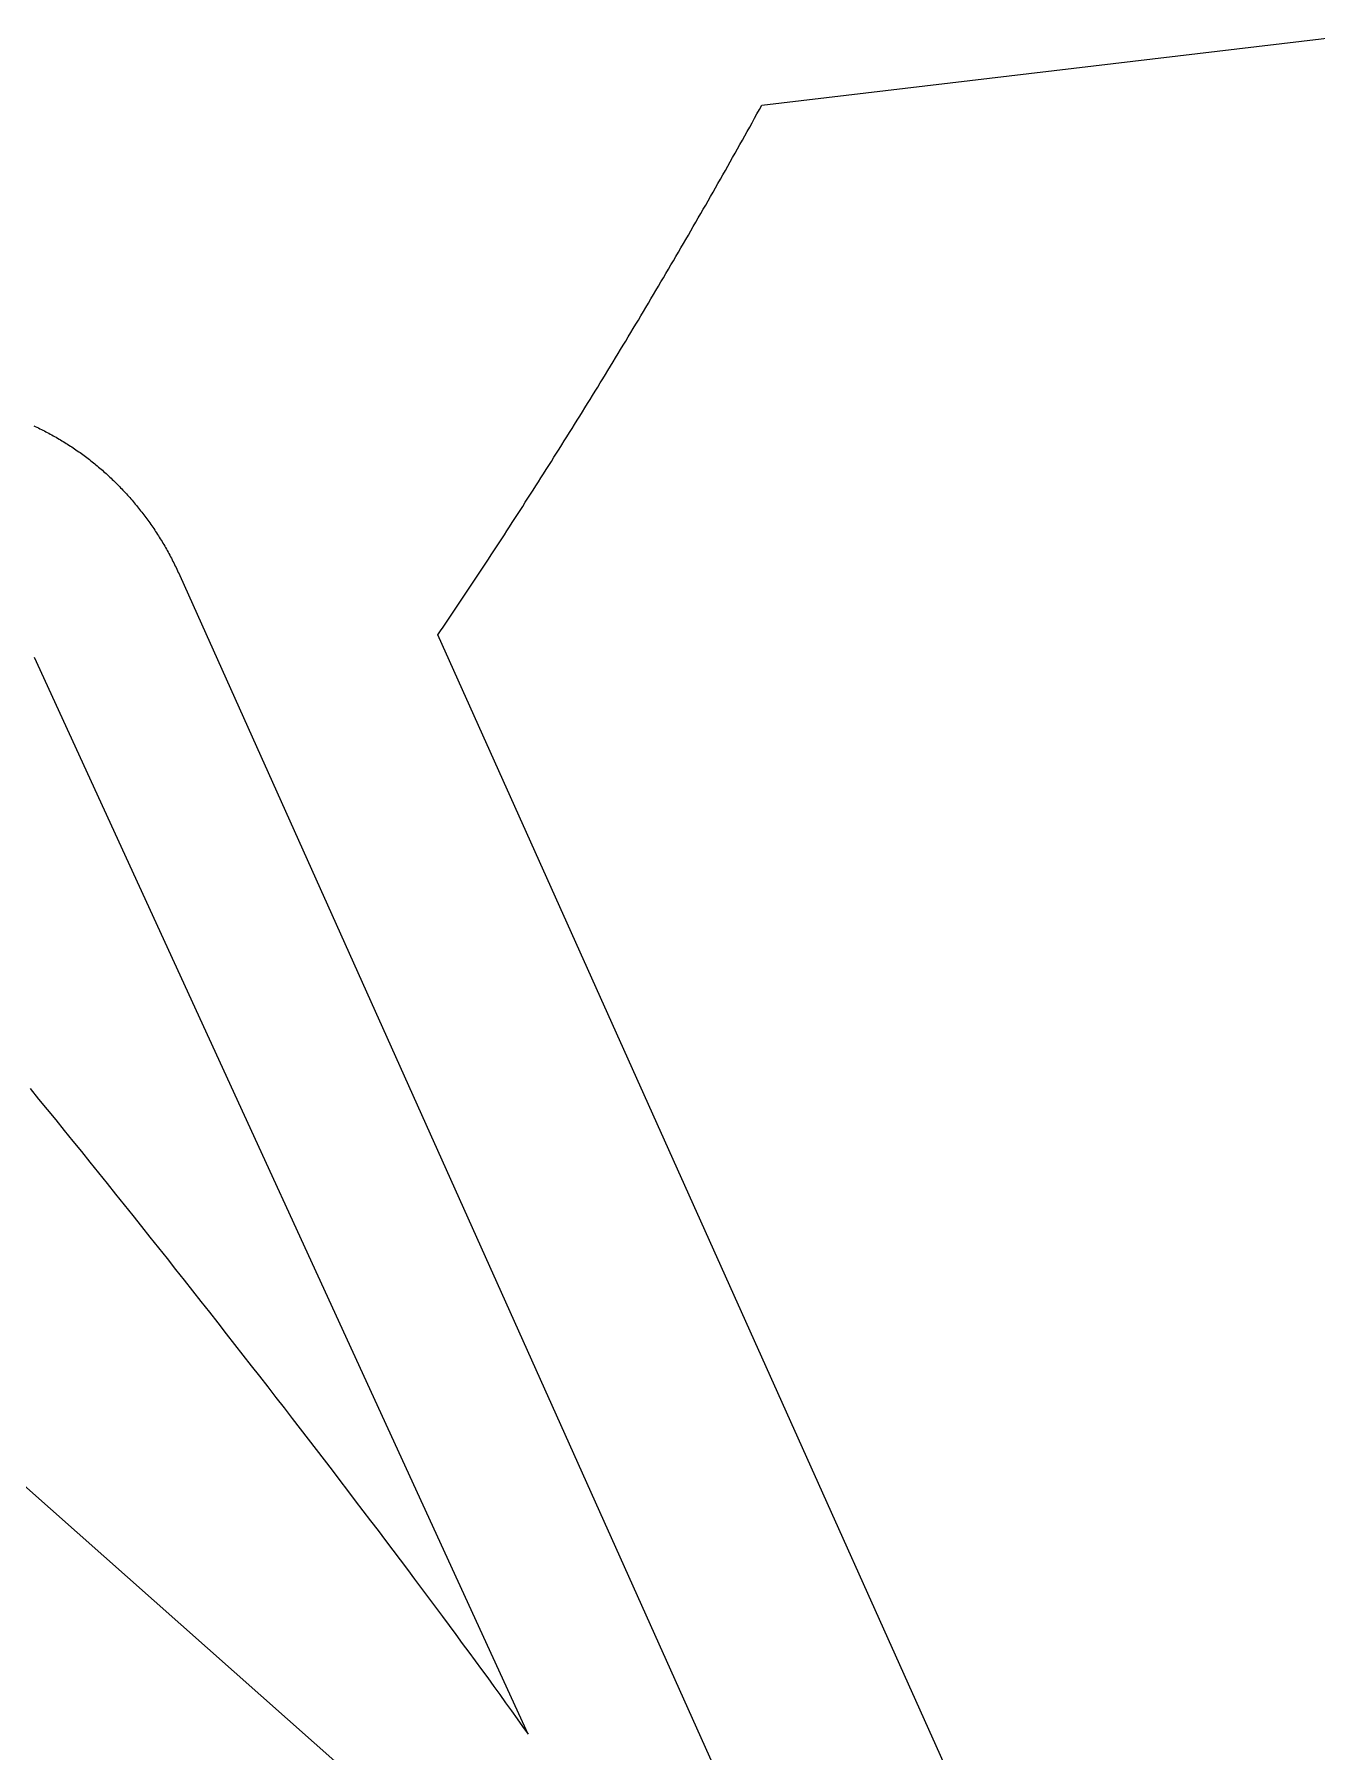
# Model space of a CAD drawing. Extents: x 5 to 105, y 2 to 136.
# Drawn here: x 85.04 to 93.02, y 22.19 to 32.88 of the extents above; entities that cross this region are included whole.
import ezdxf

# ---------------------------------------------------------------- set-up
doc = ezdxf.new("R2010")
doc.units = 0
doc.layers.get('0').update_dxf_attribs({"linetype": 'CONTINUOUS'})

msp = doc.modelspace()

# ---------------------------------------------------------------- linework, layer by layer
at = {"color": 7}
for points in [[(89.5662, 32.4432), (101.6811, 33.8815)], [(85.9408, 29.5138), (90.9003, 18.4562), (79.4444, 22.4235)], [(92.7243, 17.6051), (87.549, 29.1438)], [(88.1107, 22.2978), (85.0351, 29.0031)], [(89.0896, 20.1635), (89.0664, 20.214), (80.7042, 27.6302)]]:
    msp.add_lwpolyline(points, dxfattribs=at)
for points in [[(87.549, 29.1438, 0), (87.5657, 29.1685, 0), (87.5824, 29.1933, 0), (87.5991, 29.218, 0), (87.6157, 29.2428, 0), (87.6324, 29.2676, 0), (87.649, 29.2924, 0), (87.6656, 29.3172, 0), (87.6822, 29.3421, 0), (87.6988, 29.3669, 0), (87.7154, 29.3918, 0), (87.732, 29.4167, 0), (87.7485, 29.4417, 0), (87.7651, 29.4666, 0), (87.7816, 29.4916, 0), (87.7981, 29.5166, 0), (87.8146, 29.5416, 0), (87.8311, 29.5666, 0), (87.8476, 29.5917, 0), (87.8641, 29.6167, 0), (87.8805, 29.6418, 0), (87.897, 29.667, 0), (87.9134, 29.6921, 0), (87.9298, 29.7172, 0), (87.9462, 29.7424, 0), (87.9626, 29.7676, 0), (87.979, 29.7928, 0), (87.9953, 29.818, 0), (88.0117, 29.8433, 0), (88.028, 29.8686, 0), (88.0444, 29.8939, 0), (88.0607, 29.9192, 0), (88.077, 29.9445, 0), (88.0933, 29.9699, 0), (88.1096, 29.9952, 0), (88.1258, 30.0206, 0), (88.1421, 30.046, 0), (88.1583, 30.0715, 0), (88.1745, 30.0969, 0), (88.1907, 30.1224, 0), (88.2069, 30.1479, 0), (88.2231, 30.1734, 0), (88.2393, 30.1989, 0), (88.2555, 30.2245, 0), (88.2716, 30.2501, 0), (88.2878, 30.2756, 0), (88.3039, 30.3013, 0), (88.32, 30.3269, 0), (88.3361, 30.3526, 0), (88.3522, 30.3782, 0), (88.3683, 30.4039, 0), (88.3843, 30.4296, 0), (88.4004, 30.4554, 0), (88.4164, 30.4811, 0), (88.4324, 30.5069, 0), (88.4484, 30.5327, 0), (88.4644, 30.5585, 0), (88.4804, 30.5843, 0), (88.4964, 30.6102, 0), (88.5123, 30.6361, 0), (88.5283, 30.662, 0), (88.5442, 30.6879, 0), (88.5601, 30.7138, 0), (88.576, 30.7398, 0), (88.5919, 30.7658, 0), (88.6078, 30.7918, 0), (88.6236, 30.8178, 0), (88.6395, 30.8438, 0), (88.6553, 30.8699, 0), (88.6712, 30.8959, 0), (88.687, 30.922, 0), (88.7028, 30.9482, 0), (88.7185, 30.9743, 0), (88.7343, 31.0005, 0), (88.7501, 31.0266, 0), (88.7658, 31.0528, 0), (88.7816, 31.0791, 0), (88.7973, 31.1053, 0), (88.813, 31.1316, 0), (88.8287, 31.1578, 0), (88.8444, 31.1841, 0), (88.86, 31.2105, 0), (88.8757, 31.2368, 0), (88.8913, 31.2632, 0), (88.9069, 31.2896, 0), (88.9226, 31.316, 0), (88.9382, 31.3424, 0), (88.9537, 31.3688, 0), (88.9693, 31.3953, 0), (88.9849, 31.4218, 0), (89.0004, 31.4483, 0), (89.016, 31.4748, 0), (89.0315, 31.5013, 0), (89.047, 31.5279, 0), (89.0625, 31.5545, 0), (89.078, 31.5811, 0), (89.0934, 31.6077, 0), (89.1089, 31.6344, 0), (89.1243, 31.661, 0), (89.1397, 31.6877, 0), (89.1552, 31.7144, 0), (89.1706, 31.7412, 0), (89.1859, 31.7679, 0), (89.2013, 31.7947, 0), (89.2167, 31.8215, 0), (89.232, 31.8483, 0), (89.2473, 31.8751, 0), (89.2627, 31.902, 0), (89.278, 31.9288, 0), (89.2933, 31.9557, 0), (89.3085, 31.9826, 0), (89.3238, 32.0096, 0), (89.3391, 32.0365, 0), (89.3543, 32.0635, 0), (89.3695, 32.0905, 0), (89.3847, 32.1175, 0), (89.3999, 32.1445, 0), (89.4151, 32.1716, 0), (89.4303, 32.1987, 0), (89.4454, 32.2258, 0), (89.4606, 32.2529, 0), (89.4757, 32.28, 0), (89.4908, 32.3072, 0), (89.5059, 32.3343, 0), (89.521, 32.3615, 0), (89.5361, 32.3888, 0), (89.5511, 32.416, 0), (89.5662, 32.4432, 0)], [(85.0316, 30.4461, 0), (85.0411, 30.4418, 0), (85.0506, 30.4373, 0), (85.06, 30.4328, 0), (85.0694, 30.4283, 0), (85.0787, 30.4237, 0), (85.0881, 30.419, 0), (85.0974, 30.4143, 0), (85.1066, 30.4095, 0), (85.1159, 30.4047, 0), (85.1251, 30.3998, 0), (85.1343, 30.3949, 0), (85.1434, 30.3899, 0), (85.1526, 30.3849, 0), (85.1617, 30.3798, 0), (85.1707, 30.3746, 0), (85.1797, 30.3694, 0), (85.1887, 30.3642, 0), (85.1977, 30.3589, 0), (85.2066, 30.3535, 0), (85.2155, 30.3481, 0), (85.2244, 30.3426, 0), (85.2332, 30.3371, 0), (85.242, 30.3316, 0), (85.2508, 30.3259, 0), (85.2596, 30.3203, 0), (85.2683, 30.3146, 0), (85.2769, 30.3088, 0), (85.2856, 30.303, 0), (85.2942, 30.2971, 0), (85.3027, 30.2912, 0), (85.3113, 30.2852, 0), (85.3198, 30.2792, 0), (85.3282, 30.2731, 0), (85.3367, 30.267, 0), (85.3451, 30.2608, 0), (85.3534, 30.2546, 0), (85.3618, 30.2483, 0), (85.3701, 30.242, 0), (85.3783, 30.2356, 0), (85.3865, 30.2292, 0), (85.3947, 30.2227, 0), (85.4029, 30.2162, 0), (85.411, 30.2096, 0), (85.4191, 30.203, 0), (85.4271, 30.1963, 0), (85.4351, 30.1896, 0), (85.4431, 30.1829, 0), (85.451, 30.1761, 0), (85.4589, 30.1692, 0), (85.4668, 30.1623, 0), (85.4746, 30.1554, 0), (85.4824, 30.1484, 0), (85.4901, 30.1413, 0), (85.4978, 30.1342, 0), (85.5055, 30.1271, 0), (85.5131, 30.1199, 0), (85.5207, 30.1127, 0), (85.5282, 30.1054, 0), (85.5357, 30.0981, 0), (85.5432, 30.0908, 0), (85.5506, 30.0834, 0), (85.558, 30.0759, 0), (85.5654, 30.0684, 0), (85.5727, 30.0609, 0), (85.58, 30.0533, 0), (85.5872, 30.0457, 0), (85.5944, 30.038, 0), (85.6015, 30.0303, 0), (85.6087, 30.0225, 0), (85.6157, 30.0147, 0), (85.6228, 30.0069, 0), (85.6297, 29.999, 0), (85.6367, 29.991, 0), (85.6436, 29.9831, 0), (85.6505, 29.975, 0), (85.6573, 29.967, 0), (85.6641, 29.9589, 0), (85.6708, 29.9507, 0), (85.6775, 29.9425, 0), (85.6841, 29.9343, 0), (85.6907, 29.926, 0), (85.6973, 29.9177, 0), (85.7038, 29.9094, 0), (85.7103, 29.901, 0), (85.7167, 29.8926, 0), (85.7231, 29.8841, 0), (85.7295, 29.8756, 0), (85.7358, 29.867, 0), (85.742, 29.8584, 0), (85.7482, 29.8498, 0), (85.7544, 29.8411, 0), (85.7605, 29.8324, 0), (85.7666, 29.8236, 0), (85.7727, 29.8148, 0), (85.7786, 29.806, 0), (85.7846, 29.7971, 0), (85.7905, 29.7882, 0), (85.7963, 29.7793, 0), (85.8021, 29.7703, 0), (85.8079, 29.7613, 0), (85.8136, 29.7522, 0), (85.8193, 29.7431, 0), (85.8249, 29.734, 0), (85.8305, 29.7248, 0), (85.836, 29.7156, 0), (85.8415, 29.7063, 0), (85.8469, 29.697, 0), (85.8523, 29.6877, 0), (85.8576, 29.6784, 0), (85.8629, 29.669, 0), (85.8681, 29.6595, 0), (85.8733, 29.6501, 0), (85.8785, 29.6406, 0), (85.8836, 29.631, 0), (85.8886, 29.6214, 0), (85.8936, 29.6118, 0), (85.8985, 29.6022, 0), (85.9034, 29.5925, 0), (85.9083, 29.5828, 0), (85.9131, 29.573, 0), (85.9178, 29.5633, 0), (85.9225, 29.5534, 0), (85.9272, 29.5436, 0), (85.9318, 29.5337, 0), (85.9363, 29.5238, 0), (85.9408, 29.5138, 0)], [(85.0088, 26.3184, 0), (85.0617, 26.2536, 0), (85.1148, 26.1885, 0), (85.168, 26.1232, 0), (85.2212, 26.0576, 0), (85.2745, 25.9919, 0), (85.3279, 25.9259, 0), (85.3813, 25.8598, 0), (85.4347, 25.7936, 0), (85.4881, 25.7271, 0), (85.5415, 25.6606, 0), (85.595, 25.594, 0), (85.6484, 25.5272, 0), (85.7017, 25.4604, 0), (85.755, 25.3936, 0), (85.8083, 25.3266, 0), (85.8614, 25.2597, 0), (85.9145, 25.1928, 0), (85.9675, 25.1259, 0), (86.0204, 25.059, 0), (86.0731, 24.9921, 0), (86.1257, 24.9253, 0), (86.1782, 24.8586, 0), (86.2304, 24.7919, 0), (86.2826, 24.7254, 0), (86.3345, 24.659, 0), (86.3862, 24.5928, 0), (86.4377, 24.5267, 0), (86.489, 24.4608, 0), (86.54, 24.395, 0), (86.5908, 24.3295, 0), (86.6413, 24.2642, 0), (86.6916, 24.1992, 0), (86.7415, 24.1344, 0), (86.7912, 24.0699, 0), (86.8405, 24.0057, 0), (86.8895, 23.9418, 0), (86.9382, 23.8782, 0), (86.9865, 23.8149, 0), (87.0344, 23.752, 0), (87.082, 23.6895, 0), (87.1291, 23.6274, 0), (87.1759, 23.5657, 0), (87.2222, 23.5044, 0), (87.2682, 23.4436, 0), (87.3136, 23.3832, 0), (87.3586, 23.3233, 0), (87.4032, 23.2639, 0), (87.4473, 23.205, 0), (87.4908, 23.1466, 0), (87.5339, 23.0888, 0), (87.5765, 23.0315, 0), (87.6185, 22.9748, 0), (87.66, 22.9187, 0), (87.7009, 22.8632, 0), (87.7412, 22.8084, 0), (87.781, 22.7541, 0), (87.8202, 22.7006, 0), (87.8588, 22.6477, 0), (87.8967, 22.5955, 0), (87.934, 22.544, 0), (87.9707, 22.4932, 0), (88.0067, 22.4432, 0), (88.042, 22.394, 0), (88.0767, 22.3455, 0), (88.1107, 22.2978, 0)]]:
    msp.add_polyline3d(points, dxfattribs=at)

doc.saveas('drawing.dxf')
